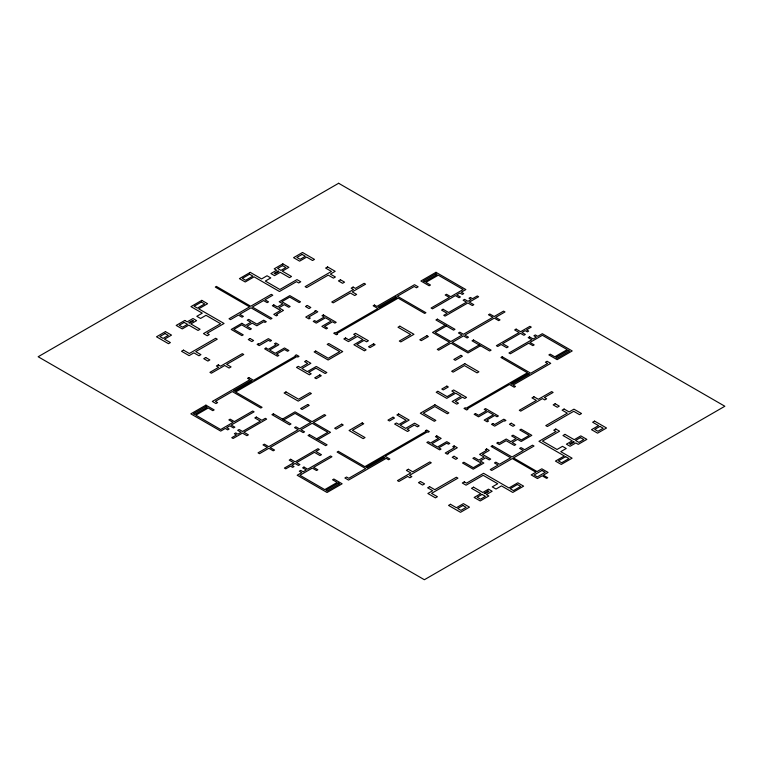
<?xml version="1.0" encoding="UTF-8"?>
<svg xmlns="http://www.w3.org/2000/svg" width="763" height="763" viewBox="0 0 763 763"><rect width="100%" height="100%" fill="white"/><g stroke="black" fill="none" stroke-linecap="round" stroke-linejoin="round"><path stroke-width="1.14" d="M282.51 419.078L295.033 411.848L312.067 421.691L324.361 414.595L325.763 415.396L313.469 422.502L330.503 432.335L317.98 439.564M445.058 325.238L432.535 332.468L449.569 342.301L437.275 349.397L438.677 350.207L450.971 343.112L468.005 352.945L480.528 345.715M283.836 419.85L295.062 413.374L310.751 422.425L299.525 428.911L295.91 426.822L294.547 427.614L298.161 429.693L268.729 446.689L264.341 444.152L263.025 444.905L267.412 447.442L258.047 452.86L259.487 453.689L268.862 448.282L273.249 450.809L274.566 450.056L270.178 447.519L299.601 430.532L303.216 432.611L304.58 431.829L300.965 429.741L312.191 423.265L327.88 432.316L316.655 438.801M446.384 326.001L435.158 332.487L450.847 341.538L462.073 335.062L458.458 332.973L459.822 332.191L463.437 334.27L492.86 317.284L488.473 314.747L489.789 313.984L494.186 316.521L503.551 311.113L504.992 311.943L495.626 317.36L500.013 319.888L498.697 320.651L494.31 318.114L464.877 335.11L468.492 337.189L467.128 337.98L463.513 335.892L452.287 342.377L467.977 351.428L479.202 344.952M338.629 183.273L38.15 356.75L424.371 579.727L724.85 406.25L338.629 183.273M216.415 286.43L215.3 287.079L249.606 306.879L229.024 318.762L230.521 319.63L238.39 315.09L242.014 317.179L243.378 316.397L239.754 314.299L250.989 307.813L270.646 319.153L271.971 318.39L252.324 307.041L263.559 300.555L267.193 302.644L268.557 301.862L264.933 299.764L272.792 295.224L271.294 294.356L250.712 306.24L216.415 286.43M201.785 300.355L190.95 306.621L202.271 313.154L196.816 316.302L200.555 318.457L206.01 315.31L220.583 323.722L203.483 333.593L207.24 335.758L209.262 334.595L207.031 333.307L224.064 323.474L198.704 308.834L207.584 303.703L201.785 300.355M250.264 272.372L239.42 278.638L245.219 281.976L254.098 276.855L279.458 291.495L296.492 281.661L298.714 282.949L300.736 281.785L296.988 279.611L279.887 289.482L265.324 281.07L270.77 277.923L267.031 275.767L261.585 278.915L250.264 272.372M201.365 302.043L194.117 306.23L197.407 308.128L204.656 303.941L201.365 302.043M249.577 274.203L242.329 278.39L245.629 280.288L252.877 276.111L249.577 274.203M165.466 331.628L156.51 336.798L168.461 343.693L170.387 342.577L164.484 339.173L171.513 335.11L165.466 331.628M184.799 320.45L176.186 325.419L182.243 328.92L188.823 325.114L198.037 330.436L200.059 329.273L190.845 323.951L196.606 320.622L192.972 318.533L187.221 321.852L184.799 320.45M282.835 263.855L274.213 268.824L276.645 270.226L270.894 273.545L274.518 275.643L280.279 272.315L289.501 277.637L291.514 276.473L282.3 271.151L288.881 267.346L282.835 263.855M302.529 252.486L293.574 257.665L299.611 261.156L306.64 257.093L312.544 260.507L314.48 259.391L302.529 252.486M184.15 322.415L179.229 325.257L182.576 327.184L187.498 324.342L184.15 322.415M282.539 265.61L277.618 268.452L280.965 270.388L285.887 267.546L282.539 265.61M165.075 333.536L159.858 336.55L163.082 338.41L168.299 335.405L165.075 333.536M302.11 254.432L296.893 257.436L300.117 259.296L305.334 256.292L302.11 254.432M192.648 320.431L188.709 322.711L189.52 323.178L193.459 320.899L192.648 320.431M278.123 271.084L274.184 273.354L275.004 273.822L278.934 271.552L278.123 271.084M183.501 350.131L181.527 351.266L189.1 355.634L193.907 352.859L198.952 355.777L200.927 354.633L195.719 351.629L217.255 339.201L215.681 338.286L189.329 353.498L183.501 350.131M327.594 266.936L325.629 268.071L331.466 271.437L305.114 286.65L306.688 287.565L328.224 275.128L333.431 278.133L335.396 276.998L330.35 274.089L335.167 271.304L327.594 266.936M241.842 323.321L231.218 329.454L241.919 335.625L243.244 334.862L233.793 329.406L241.69 324.847L250.016 329.645L251.389 328.853L246.897 326.259L252.267 323.159L256.807 325.782L263.807 321.738L265.009 322.434L266.277 321.7L263.683 320.202L256.912 324.113L248.7 319.363L247.26 320.202L250.874 322.291L245.457 325.41L241.842 323.321M273.783 304.885L272.343 305.715L280.565 310.465L273.793 314.366L276.387 315.872L277.656 315.138L276.454 314.442L283.454 310.398L278.915 307.775L284.275 304.675L288.767 307.27L290.15 306.478L281.833 301.671L289.73 297.112L299.182 302.568L300.508 301.805L289.816 295.624L279.191 301.757L282.815 303.846L277.398 306.974L273.783 304.885M205.733 357.532L203.75 358.677L207.879 361.061L209.854 359.917L205.733 357.532M340.432 279.763L338.448 280.908L342.568 283.292L344.552 282.148L340.432 279.763M250.073 338.505L248.271 339.545L251.79 341.576L253.593 340.536L250.073 338.505M307.298 305.467L305.486 306.516L309.005 308.548L310.818 307.499L307.298 305.467M218.304 364.886L216.387 366.002L218.666 367.308L209.93 372.354L211.389 373.202L224.732 365.506L229.119 368.043L231.065 366.917L226.668 364.38L243.75 354.518L242.291 353.67L220.583 366.202L218.304 364.886M353.107 287.06L351.19 288.166L353.469 289.482L331.762 302.014L333.221 302.863L350.303 293.002L354.7 295.539L356.645 294.413L352.248 291.876L365.582 284.179L364.123 283.331L355.386 288.376L353.107 287.06M258.409 343.665L257.131 344.399L259.22 345.61L268.442 340.288L270.159 341.28L271.533 340.489L268.357 338.658L259.048 344.027L258.409 343.665M315.701 310.589L314.423 311.323L315.062 311.695L305.753 317.065L308.929 318.896L310.293 318.104L308.576 317.112L317.789 311.79L315.701 310.589M266.001 348.042L264.647 348.825L277.474 356.226L278.829 355.444L276.53 354.118L284.513 349.511L287.556 351.266L288.872 350.503L284.494 347.976L275.252 353.307L269.616 350.055L278.848 344.723L275.834 342.978L274.47 343.77L276.196 344.762L268.252 349.349L266.001 348.042M323.369 314.928L322.015 315.71L324.265 317.007L316.33 321.595L314.604 320.594L313.24 321.385L316.254 323.13L325.496 317.789L331.132 321.042L321.891 326.383L326.268 328.91L327.585 328.147L324.552 326.392L332.534 321.786L334.833 323.111L336.187 322.329L323.369 314.928M248.814 377.58L247.536 378.314L249.959 379.716L212.314 401.443L215.958 403.551L217.617 402.587L215.395 401.309L232.286 391.562L260.822 408.033L262.071 407.308L235.576 392.02L296.95 356.588L297.789 357.074L299.02 356.359L296.34 354.814L295.109 355.52L295.825 355.94L253.574 380.327L248.814 377.58M374.442 305.047L373.164 305.782L377.923 308.529L335.682 332.926L334.967 332.506L333.736 333.221L336.416 334.766L337.647 334.06L336.807 333.574L398.172 298.142L424.667 313.44L425.926 312.716L397.389 296.235L414.271 286.487L416.484 287.775L418.143 286.812L414.509 284.713L376.865 306.44L374.442 305.047M205.915 405.143L190.836 413.842L220.717 431.095L225.266 428.463L227.698 429.865L229.119 429.044L226.697 427.642L229.863 425.821L233.526 427.938L234.861 427.166L231.189 425.048L254.089 411.829L252.696 411.028L234.384 421.596L230.168 419.164L228.862 419.917L233.087 422.349L220.669 429.521L195.814 415.167L208.223 407.995L212.839 410.666L214.155 409.903L205.915 405.143M435.988 272.315L420.909 281.013L429.159 285.772L430.475 285.019L425.859 282.348L438.277 275.185L463.131 289.53L450.714 296.702L446.498 294.27L445.191 295.014L449.407 297.456L431.095 308.023L432.487 308.834L455.387 295.605L459.059 297.723L460.385 296.96L456.722 294.842L459.879 293.011L462.302 294.413L463.732 293.593L461.31 292.191L465.859 289.559L435.988 272.315M205.905 406.545L193.411 413.756L194.679 414.49L207.174 407.28L205.905 406.545M251.17 380.441L233.392 390.704L234.499 391.343L252.276 381.08L251.17 380.441M395.902 296.883L378.124 307.146L379.23 307.785L397.008 297.522L395.902 296.883M435.826 273.803L423.341 281.013L424.609 281.738L437.094 274.527L435.826 273.803M315.701 351.037L314.146 351.924L328.128 360.002L342.721 351.571L328.739 343.503L327.193 344.399L339.716 351.629L328.224 358.267L315.701 351.037M306.268 360.651L304.571 361.633L307.699 363.436L300.488 367.604L298.304 366.345L296.502 367.394L309.396 374.833L311.199 373.794L308.691 372.344L315.92 368.176L325.162 373.508L326.841 372.535L316.302 366.45L307.336 371.619L301.9 368.481L310.856 363.302L306.268 360.651M345.553 337.971L343.855 338.953L348.443 341.605L357.408 336.435L362.845 339.573L353.889 344.742L364.428 350.837L366.116 349.864L356.874 344.523L364.094 340.355L366.612 341.805L368.415 340.756L355.52 333.317L353.708 334.356L355.892 335.615L348.681 339.783L345.553 337.971M285.972 391.924L284.122 392.993L298.228 401.128L311.38 393.536L309.873 392.668L298.571 399.202L285.972 391.924M399.86 326.173L398.009 327.232L410.608 334.509L399.307 341.042L400.804 341.91L413.956 334.308L399.86 326.173M319.783 374.9L314.709 377.828L316.187 378.686L321.271 375.758L319.783 374.9M373.603 343.827L368.529 346.755L370.007 347.613L375.081 344.685L373.603 343.827M256.311 417.065L254.823 417.924L260.412 421.157L242.539 431.467L239.162 429.521L237.694 430.361L241.079 432.316L237.884 434.157L235.748 432.917L234.355 433.727L236.492 434.958L231.771 437.685L233.125 438.467L242.434 433.098L246.916 435.683L248.376 434.843L243.893 432.249L266.668 419.106L265.305 418.324L261.9 420.289L256.311 417.065M443.055 309.253L441.567 310.112L447.156 313.335L443.742 315.31L445.096 316.092L467.872 302.949L472.345 305.534L473.813 304.685L469.331 302.1L478.639 296.731L477.285 295.939L472.555 298.676L470.418 297.436L469.026 298.238L471.162 299.478L467.977 301.318L464.591 299.363L463.131 300.212L466.508 302.158L448.644 312.477L443.055 309.253M273.392 413.813L271.952 414.652L289.559 424.819L290.999 423.98L273.392 413.813M437.38 319.144L435.94 319.974L453.546 330.141L454.986 329.311L437.38 319.144M307.718 404.504L300.641 408.587L302.129 409.454L309.206 405.363L307.718 404.504M426.879 335.71L419.803 339.793L421.3 340.651L428.367 336.569L426.879 335.71M309.492 434.662L308.052 435.492L325.667 445.659L327.098 444.829L309.492 434.662M473.48 339.983L472.039 340.813L489.646 350.98L491.086 350.15L473.48 339.983M341.748 424.152L334.671 428.234L336.159 429.092L343.236 425.01L341.748 424.152M460.909 355.348L453.832 359.44L455.32 360.298L462.397 356.207L460.909 355.348M290.693 459.269L289.225 460.118L293.707 462.702L284.399 468.072L285.753 468.854L290.484 466.126L292.62 467.366L294.013 466.565L291.876 465.325L295.062 463.484L298.447 465.44L299.907 464.591L296.53 462.636L314.394 452.325L319.983 455.549L321.471 454.691L315.892 451.458L319.296 449.493L317.942 448.711L295.167 461.853L290.693 459.269M516.131 329.12L514.663 329.959L519.145 332.544L496.37 345.696L497.734 346.478L501.138 344.504L506.727 347.737L508.215 346.869L502.626 343.646L520.5 333.326L523.876 335.281L525.345 334.432L521.959 332.487L525.154 330.646L527.29 331.876L528.683 331.075L526.546 329.845L531.267 327.117L529.913 326.326L520.604 331.705L516.131 329.12M362.234 422.893L349.082 430.494L363.178 438.63L365.029 437.571L352.43 430.294L363.732 423.761L362.234 422.893M464.81 363.674L451.658 371.266L453.165 372.134L464.467 365.601L477.075 372.878L478.916 371.81L464.81 363.674M303.979 467.08L302.653 467.843L306.316 469.96L303.159 471.782L300.736 470.389L299.306 471.21L301.728 472.612L297.179 475.235L327.05 492.488L342.129 483.79L333.879 479.021L332.563 479.784L337.179 482.445L324.761 489.617L299.907 475.263L312.325 468.101L316.55 470.533L317.847 469.779L313.631 467.347L331.943 456.77L330.551 455.969L307.651 469.197L303.979 467.08M529.512 336.864L528.187 337.637L531.849 339.754L508.95 352.973L510.342 353.774L528.654 343.207L532.87 345.639L534.176 344.886L529.951 342.453L542.369 335.281L567.224 349.635L554.815 356.798L550.199 354.137L548.883 354.9L557.124 359.659L572.202 350.951L542.321 333.708L537.772 336.33L535.34 334.938L533.919 335.758L536.341 337.16L533.175 338.982L529.512 336.864M393.031 417.189L387.957 420.117L389.435 420.976L394.509 418.038L393.031 417.189M398.61 413.966L396.922 414.938L406.164 420.279L398.944 424.447L396.426 422.998L394.624 424.037L407.518 431.486L409.33 430.446L407.146 429.188L414.357 425.02L417.485 426.822L419.183 425.849L414.595 423.198L405.639 428.367L400.194 425.229L409.159 420.06L398.61 413.966M437.876 391.295L436.198 392.268L446.736 398.353L455.702 393.183L461.138 396.321L452.182 401.491L456.77 404.142L458.468 403.169L455.339 401.357L462.55 397.199L464.734 398.458L466.536 397.409L453.642 389.969L451.839 391.009L454.347 392.459L447.118 396.626L437.876 391.295M446.851 386.116L441.777 389.044L443.255 389.903L448.329 386.975L446.851 386.116M338.371 451.362L337.112 452.087L365.649 468.558L348.767 478.306L346.555 477.028L344.895 477.991L348.529 480.089L386.173 458.353L388.596 459.755L389.874 459.021L385.115 456.264L427.356 431.877L428.072 432.287L429.302 431.581L426.622 430.027L425.392 430.742L426.231 431.229L364.867 466.66L338.371 451.362M502.226 356.769L500.967 357.494L527.462 372.783L466.088 408.215L465.249 407.728L464.018 408.443L466.698 409.989L467.929 409.273L467.214 408.863L509.465 384.476L514.224 387.222L515.502 386.488L513.079 385.086L550.724 363.35L547.081 361.252L545.421 362.215L547.643 363.493L530.762 373.241L502.226 356.769M434.91 404.8L420.318 413.231L434.3 421.3L435.845 420.403L423.322 413.174L434.815 406.536L447.347 413.765L448.892 412.869L434.91 404.8M338.429 483.055L325.944 490.266L327.213 491L339.697 483.79L338.429 483.055M568.359 350.312L555.865 357.523L557.133 358.257L569.627 351.047L568.359 350.312M383.808 457.018L366.03 467.28L367.137 467.919L384.914 457.657L383.808 457.018M528.54 373.46L510.762 383.722L511.868 384.361L529.646 374.099L528.54 373.46M436.77 435.892L435.454 436.655L438.487 438.41L430.504 443.017L428.205 441.691L426.851 442.473L439.669 449.874L441.024 449.092L438.773 447.795L446.708 443.208L448.434 444.2L449.798 443.417L446.784 441.672L437.542 447.013L431.906 443.751L441.148 438.42L436.77 435.892M475.492 413.536L474.166 414.299L478.554 416.827L487.786 411.495L493.423 414.748L484.19 420.079L487.204 421.825L488.568 421.033L486.842 420.041L494.786 415.454L497.037 416.751L498.392 415.978L485.564 408.567L484.209 409.349L486.517 410.685L478.525 415.291L475.492 413.536M408.339 469.264L406.393 470.389L410.79 472.926L397.456 480.623L398.915 481.472L407.652 476.427L409.931 477.743L411.848 476.627L409.569 475.32L431.276 462.788L429.817 461.939L412.735 471.801L408.339 469.264M533.919 396.76L531.973 397.885L536.37 400.422L519.288 410.284L520.747 411.133L542.455 398.601L544.734 399.907L546.651 398.801L544.381 397.485L553.108 392.449L551.649 391.6L538.316 399.297L533.919 396.76M454.109 445.907L452.745 446.689L454.462 447.69L445.249 453.012L447.337 454.214L448.615 453.48L447.976 453.108L457.285 447.738L454.109 445.907M492.879 423.522L491.515 424.304L494.682 426.145L503.99 420.766L504.629 421.138L505.907 420.403L503.818 419.192L494.596 424.514L492.879 423.522M454.033 456.255L452.221 457.304L455.74 459.336L457.552 458.286L454.033 456.255M511.248 423.227L509.446 424.266L512.965 426.298L514.767 425.258L511.248 423.227M420.47 481.51L418.486 482.655L422.607 485.03L424.59 483.885L420.47 481.51M555.168 403.741L553.185 404.886L557.305 407.27L559.289 406.126L555.168 403.741M486.651 448.93L485.382 449.665L486.584 450.361L479.584 454.405L484.124 457.027L478.763 460.127L474.271 457.533L472.888 458.325L481.215 463.131L473.308 467.69L463.856 462.235L462.531 462.998L473.222 469.178L483.847 463.046L480.223 460.957L485.64 457.829L489.255 459.917L490.695 459.088L482.474 454.338L489.245 450.428L486.651 448.93M492.393 445.649L491.067 446.412L510.714 457.762L499.479 464.247L495.845 462.149L494.481 462.941L498.115 465.039L490.247 469.579L491.744 470.447L512.326 458.563L535.931 472.192L531.191 474.929L537.457 478.544L542.197 475.807L546.623 478.372L547.739 477.724L543.313 475.168L548.063 472.421L541.806 468.806L537.047 471.553L513.442 457.914L534.014 446.04L532.517 445.172L524.648 449.712L521.024 447.614L519.66 448.406L523.284 450.504L512.049 456.989L492.393 445.649M498.029 442.368L496.761 443.093L499.355 444.6L506.127 440.69L514.338 445.43L515.778 444.6L512.164 442.511L517.581 439.383L521.196 441.472L531.821 435.349L521.119 429.168L519.794 429.941L529.245 435.396L521.348 439.955L513.022 435.158L511.649 435.95L516.141 438.544L510.771 441.643L506.231 439.021L499.231 443.065L498.029 442.368M429.607 486.67L427.642 487.805L432.688 490.714L427.871 493.499L435.444 497.867L437.409 496.723L431.581 493.356L457.924 478.153L456.35 477.237L434.815 489.674L429.607 486.67M564.086 409.025L562.121 410.16L567.319 413.174L545.783 425.601L547.367 426.507L573.709 411.305L579.537 414.671L581.511 413.527L573.938 409.159L569.131 411.944L564.086 409.025M464.324 481.854L462.302 483.017L466.059 485.182L483.151 475.32L497.714 483.732L492.269 486.88L496.007 489.035L501.453 485.888L512.774 492.431L523.618 486.165L517.819 482.817L508.94 487.948L483.58 473.308L466.546 483.141L464.324 481.854M555.798 429.035L553.776 430.208L556.008 431.486L538.974 441.319L564.343 455.969L555.454 461.09L561.253 464.438L572.088 458.181L560.767 451.648L566.222 448.501L562.484 446.336L557.028 449.483L542.455 441.071L559.556 431.209L555.798 429.035M473.537 487.166L471.524 488.33L480.738 493.651L474.157 497.457L480.213 500.948L488.825 495.979L486.393 494.577L492.145 491.258L488.52 489.159L482.76 492.488L473.537 487.166M565.001 434.366L562.98 435.53L572.193 440.852L566.432 444.18L570.066 446.269L575.817 442.95L578.24 444.352L586.852 439.374L580.796 435.883L574.215 439.688L565.001 434.366M450.494 504.295L448.558 505.411L460.509 512.307L469.464 507.137L463.427 503.647L456.398 507.71L450.494 504.295M594.577 421.109L592.651 422.225L598.554 425.63L591.525 429.683L597.572 433.174L606.528 428.005L594.577 421.109M462.922 505.497L457.705 508.511L460.928 510.371L466.145 507.357L462.922 505.497M482.073 494.414L477.152 497.257L480.499 499.193L485.421 496.351L482.073 494.414M488.034 490.971L484.104 493.251L484.915 493.718L488.854 491.448L488.034 490.971M573.518 441.624L569.58 443.894L570.39 444.371L574.329 442.092L573.518 441.624M580.462 437.609L575.54 440.451L578.888 442.387L583.809 439.545L580.462 437.609M599.956 426.383L594.739 429.397L597.963 431.257L603.18 428.253L599.956 426.383M517.409 484.505L510.161 488.692L513.461 490.599L520.709 486.412L517.409 484.505M565.631 456.675L558.382 460.852L561.673 462.76L568.921 458.573L565.631 456.675M541.949 470.466L534.081 475.006L537.343 476.894L545.211 472.354L541.949 470.466"/></g></svg>
